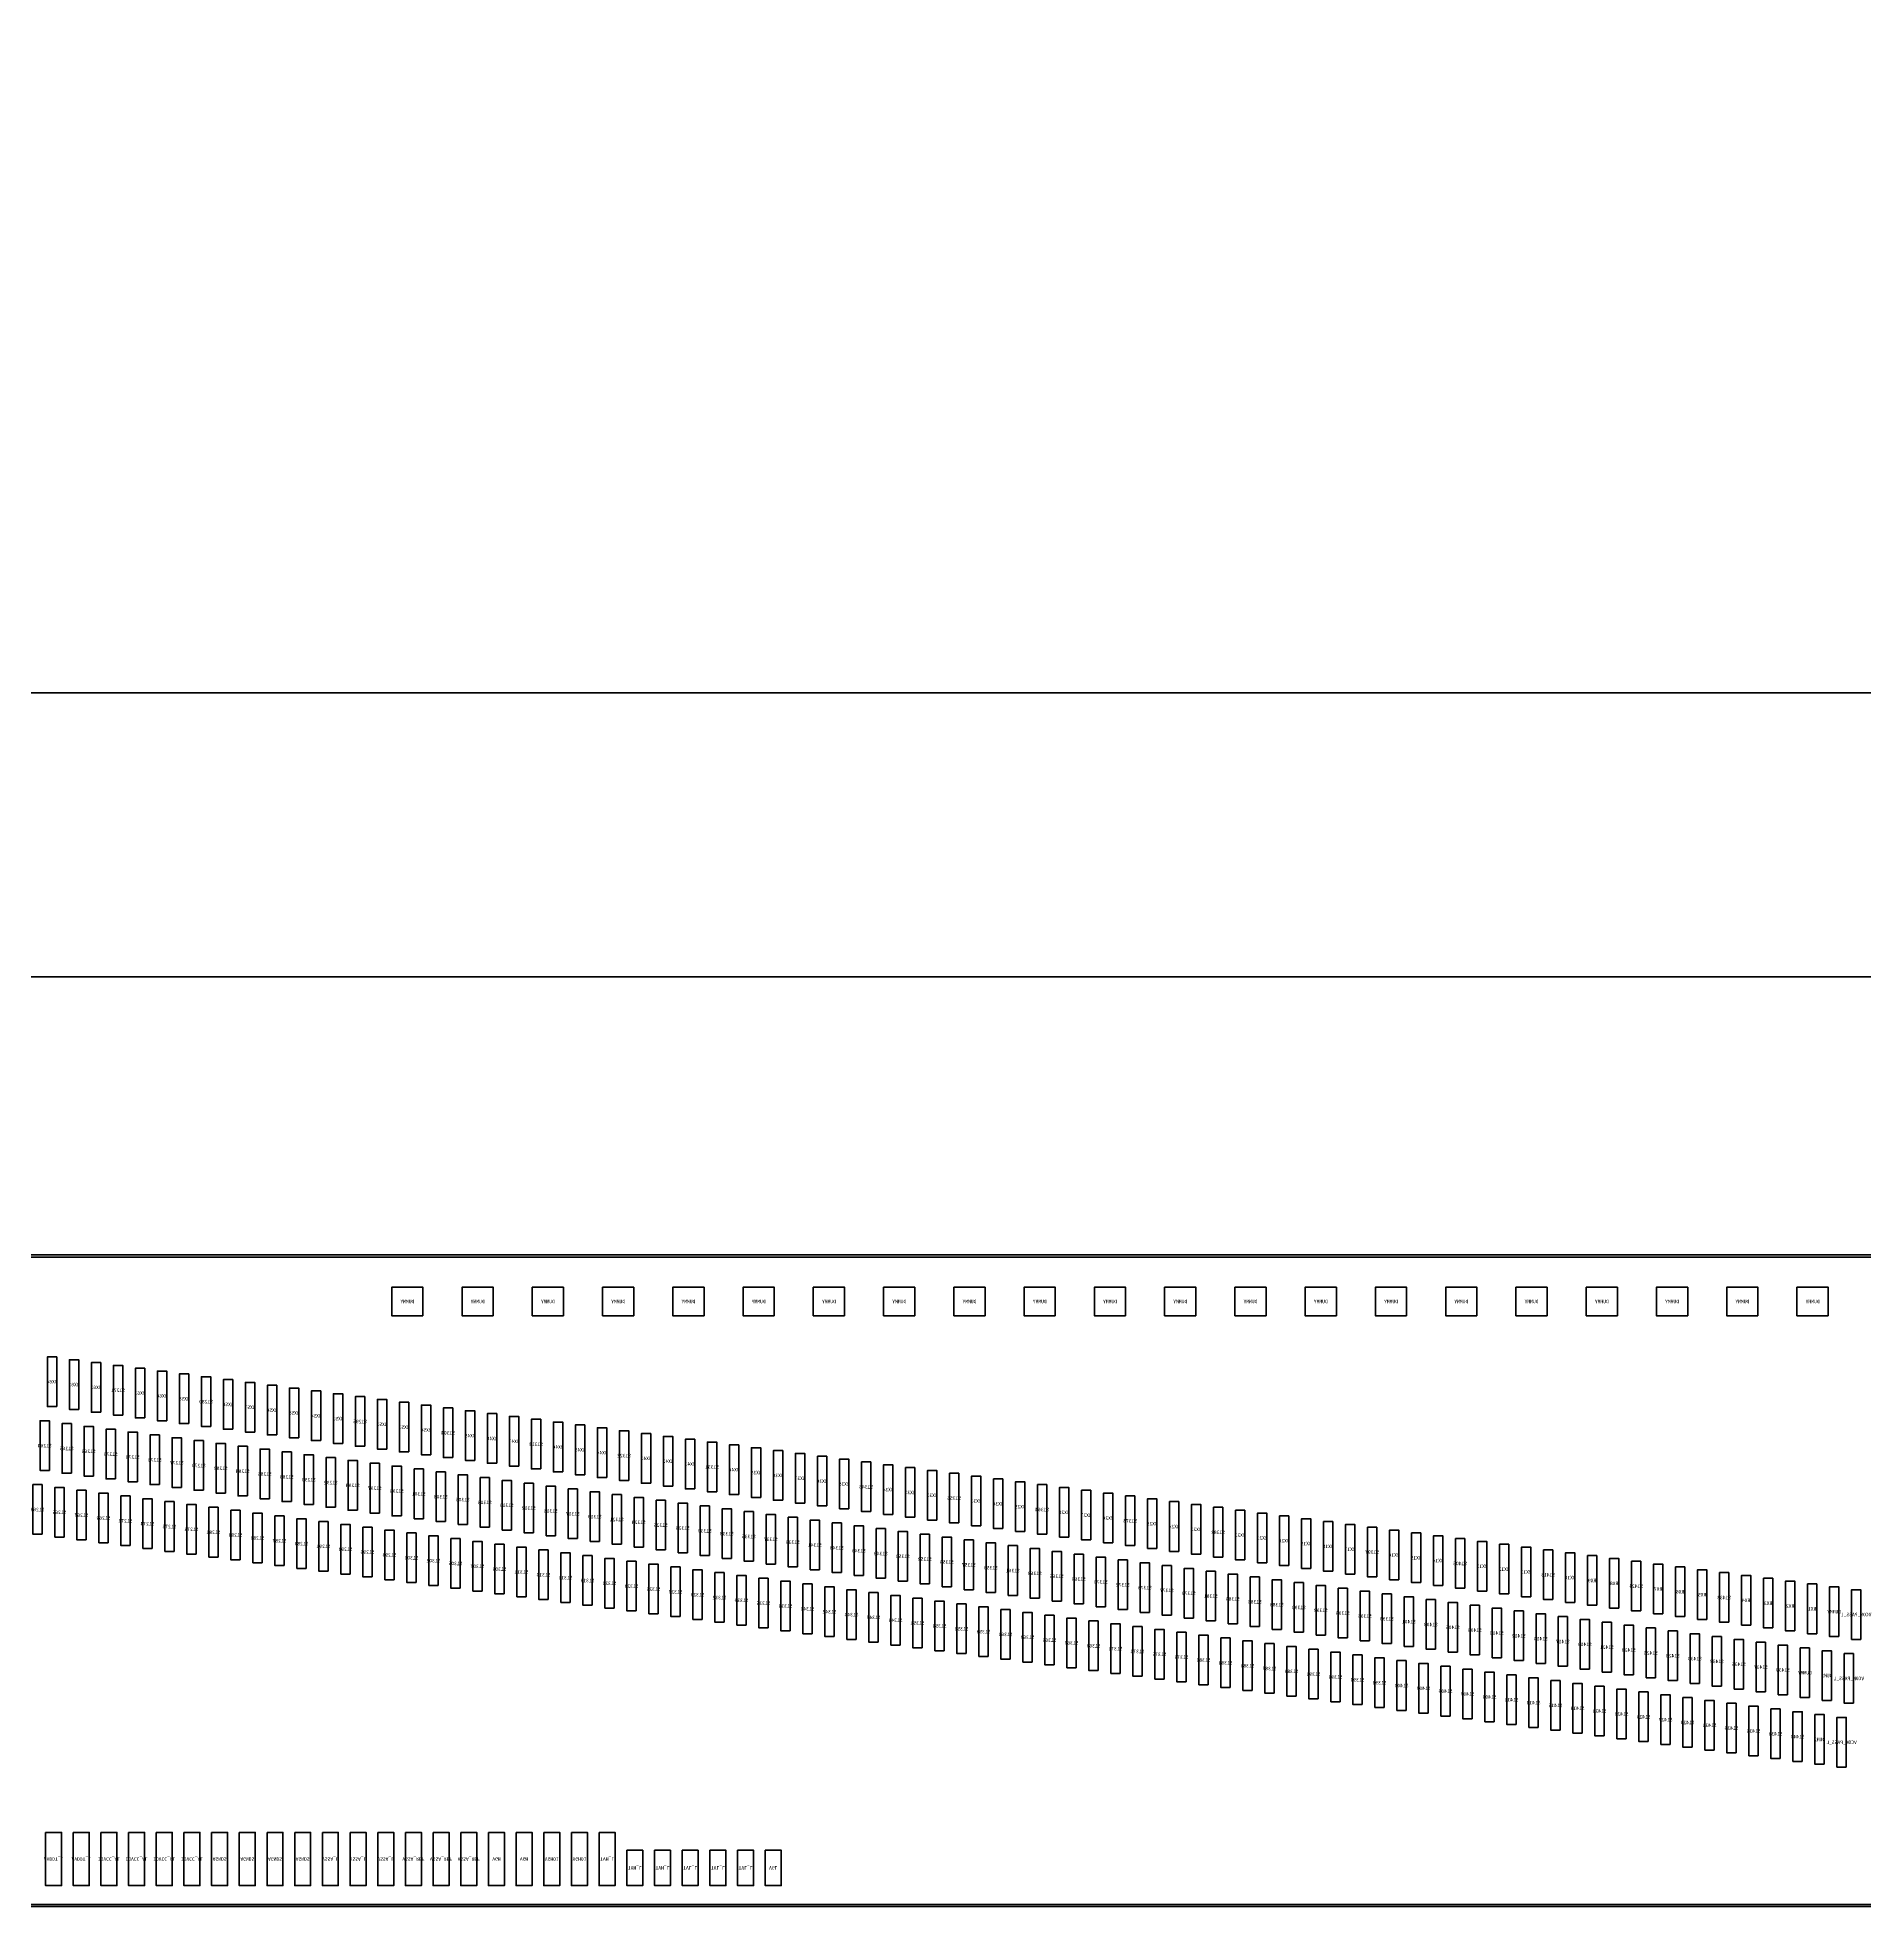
# Model space of a CAD drawing. Header units: inches. Extents: x 384 to 1427, y -468 to -47.
# Drawn here: x 1031.793 to 1034.367, y -290.273 to -287.64 of the extents above; entities that cross this region are included whole.
import ezdxf
from ezdxf.enums import TextEntityAlignment as Align

# ---------------------------------------------------------------- set-up
doc = ezdxf.new("R2010")
doc.units = ezdxf.units.IN
doc.header["$LTSCALE"] = 1.21
doc.header["$MEASUREMENT"] = 0
doc.layers.get('0').update_dxf_attribs({"linetype": 'CONTINUOUS'})
for name, color, linetype, lineweight in [('2ITO.drawing', 4, 'CONTINUOUS', 100), ('LABEL.drawing', 7, 'CONTINUOUS', 100), ('TFT_line.drawing', 3, 'CONTINUOUS', 100)]:
    doc.layers.add(name, color=color, linetype=linetype, lineweight=lineweight)
doc.layers.add('标 注', color=3, linetype='CONTINUOUS')
doc.styles.get("Standard").update_dxf_attribs({"font": 'txt', "width": 0.8})

# ---------------------------------------------------------------- blocks, each defined once
blk = doc.blocks.new('z_DMY1')
at = {"layer": 'TFT_line.drawing', "color": 3, "linetype": 'Continuous', "lineweight": 100}
blk.add_lwpolyline([(-0.022, -0.02), (0.022, -0.02), (0.022, 0.02), (-0.022, 0.02)], close=True, dxfattribs=at)
blk = doc.blocks.new('z_PAD_DUMMY_NOT')
at = {"color": 1, "linetype": 'Continuous', "lineweight": 100}
for p in [(-10.8835, 0.3935), (-10.7845, 0.3935), (-10.6855, 0.3935), (-10.5865, 0.3935), (-10.4875, 0.3935), (-10.3885, 0.3935), (-10.2895, 0.3935), (-10.1905, 0.3935), (-10.0915, 0.3935), (-9.9925, 0.3935), (-9.8935, 0.3935), (-9.7945, 0.3935), (-9.6955, 0.3935), (-9.5965, 0.3935), (-9.4975, 0.3935), (-9.3985, 0.3935), (-9.2995, 0.3935), (-9.2005, 0.3935), (-9.1015, 0.3935), (-9.0025, 0.3935), (-8.9035, 0.3935)]:
    blk.add_blockref('z_DMY1', p, dxfattribs=at)
blk = doc.blocks.new('z_ILB2_NOT')
at = {"layer": 'TFT_line.drawing', "color": 3, "linetype": 'Continuous', "lineweight": 100}
blk.add_lwpolyline([(-0.01125, -0.0375), (0.01125, -0.0375), (0.01125, 0.0375), (-0.01125, 0.0375)], close=True, dxfattribs=at)
blk = doc.blocks.new('S_PAD_NOT')
at = {"layer": 'TFT_line.drawing', "color": 3, "linetype": 'Continuous', "lineweight": 100}
blk.add_lwpolyline([(-0.0065, -0.035), (0.0065, -0.035), (0.0065, 0.035), (-0.0065, 0.035)], close=True, dxfattribs=at)
blk = doc.blocks.new('z_ILB1_NOT')
at = {"layer": 'TFT_line.drawing', "color": 3, "linetype": 'Continuous', "lineweight": 100}
blk.add_lwpolyline([(-0.01125, -0.025), (0.01125, -0.025), (0.01125, 0.025), (-0.01125, 0.025)], close=True, dxfattribs=at)
blk = doc.blocks.new('ST7102_padlocation_NOT')
at = {"layer": 'TFT_line.drawing', "color": 3, "linetype": 'Continuous', "lineweight": 100}
for points in [[(-11.25, -0.459), (11.25, -0.459), (11.25, 0.459), (-11.25, 0.459)], [(-11.247, -0.456), (11.247, -0.456), (11.247, 0.456), (-11.247, 0.456)]]:
    blk.add_lwpolyline(points, close=True, dxfattribs=at)
at = {"color": 1, "linetype": 'Continuous', "lineweight": 100}
for name, p in [('z_PAD_DUMMY_NOT', (0, 0)), ('S_PAD_NOT', (-8.5889, 0.2565)), ('S_PAD_NOT', (-8.5579, 0.2605)), ('S_PAD_NOT', (-8.5269, 0.2645)), ('S_PAD_NOT', (-8.4959, 0.2685)), ('S_PAD_NOT', (-8.4649, 0.2725)), ('S_PAD_NOT', (-8.4339, 0.2765)), ('S_PAD_NOT', (-8.4029, 0.2805)), ('S_PAD_NOT', (-8.8059, 0.2285)), ('S_PAD_NOT', (-8.7749, 0.2325)), ('S_PAD_NOT', (-8.7439, 0.2365)), ('S_PAD_NOT', (-8.7129, 0.2405)), ('S_PAD_NOT', (-8.6819, 0.2445)), ('S_PAD_NOT', (-8.6509, 0.2485)), ('S_PAD_NOT', (-8.6199, 0.2525)), ('S_PAD_NOT', (-8.9919, 0.2045)), ('S_PAD_NOT', (-8.9609, 0.2085)), ('S_PAD_NOT', (-8.9299, 0.2125)), ('S_PAD_NOT', (-8.8989, 0.2165)), ('S_PAD_NOT', (-8.8679, 0.2205)), ('S_PAD_NOT', (-8.8369, 0.2245)), ('S_PAD_NOT', (-9.2089, 0.1765)), ('S_PAD_NOT', (-9.1779, 0.1805)), ('S_PAD_NOT', (-9.1469, 0.1845)), ('S_PAD_NOT', (-9.1159, 0.1885)), ('S_PAD_NOT', (-9.0849, 0.1925)), ('S_PAD_NOT', (-9.0539, 0.1965)), ('S_PAD_NOT', (-9.0229, 0.2005)), ('S_PAD_NOT', (-8.4856, 0.1785)), ('S_PAD_NOT', (-8.4546, 0.1825)), ('S_PAD_NOT', (-8.4236, 0.1865)), ('S_PAD_NOT', (-8.3926, 0.1905)), ('S_PAD_NOT', (-9.3949, 0.1525)), ('S_PAD_NOT', (-9.3639, 0.1565)), ('S_PAD_NOT', (-9.3329, 0.1605)), ('S_PAD_NOT', (-9.3019, 0.1645)), ('S_PAD_NOT', (-9.2709, 0.1685)), ('S_PAD_NOT', (-9.2399, 0.1725)), ('S_PAD_NOT', (-8.7026, 0.1505)), ('S_PAD_NOT', (-8.6716, 0.1545)), ('S_PAD_NOT', (-8.6406, 0.1585)), ('S_PAD_NOT', (-8.6096, 0.1625)), ('S_PAD_NOT', (-8.5786, 0.1665)), ('S_PAD_NOT', (-8.5476, 0.1705)), ('S_PAD_NOT', (-8.5166, 0.1745)), ('S_PAD_NOT', (-9.6119, 0.1245)), ('S_PAD_NOT', (-9.5809, 0.1285)), ('S_PAD_NOT', (-9.5499, 0.1325)), ('S_PAD_NOT', (-9.5189, 0.1365)), ('S_PAD_NOT', (-9.4879, 0.1405)), ('S_PAD_NOT', (-9.4569, 0.1445)), ('S_PAD_NOT', (-9.4259, 0.1485)), ('S_PAD_NOT', (-8.8886, 0.1265)), ('S_PAD_NOT', (-8.8576, 0.1305)), ('S_PAD_NOT', (-8.8266, 0.1345)), ('S_PAD_NOT', (-8.7956, 0.1385)), ('S_PAD_NOT', (-8.7646, 0.1425)), ('S_PAD_NOT', (-8.7336, 0.1465)), ('S_PAD_NOT', (-9.7979, 0.1005)), ('S_PAD_NOT', (-9.7669, 0.1045)), ('S_PAD_NOT', (-9.7359, 0.1085)), ('S_PAD_NOT', (-9.7049, 0.1125)), ('S_PAD_NOT', (-9.6739, 0.1165)), ('S_PAD_NOT', (-9.6429, 0.1205)), ('S_PAD_NOT', (-9.1056, 0.0985)), ('S_PAD_NOT', (-9.0746, 0.1025)), ('S_PAD_NOT', (-9.0436, 0.1065)), ('S_PAD_NOT', (-9.0126, 0.1105)), ('S_PAD_NOT', (-8.9816, 0.1145)), ('S_PAD_NOT', (-8.9506, 0.1185)), ('S_PAD_NOT', (-8.9196, 0.1225)), ('S_PAD_NOT', (-8.3823, 0.1005)), ('S_PAD_NOT', (-10.0149, 0.0725)), ('S_PAD_NOT', (-9.9839, 0.0765)), ('S_PAD_NOT', (-9.9529, 0.0805)), ('S_PAD_NOT', (-9.9219, 0.0845)), ('S_PAD_NOT', (-9.8909, 0.0885)), ('S_PAD_NOT', (-9.8599, 0.0925)), ('S_PAD_NOT', (-9.8289, 0.0965)), ('S_PAD_NOT', (-9.3226, 0.0705)), ('S_PAD_NOT', (-9.2916, 0.0745)), ('S_PAD_NOT', (-9.2606, 0.0785)), ('S_PAD_NOT', (-9.2296, 0.0825)), ('S_PAD_NOT', (-9.1986, 0.0865)), ('S_PAD_NOT', (-9.1676, 0.0905)), ('S_PAD_NOT', (-9.1366, 0.0945)), ('S_PAD_NOT', (-8.5993, 0.0725)), ('S_PAD_NOT', (-8.5683, 0.0765)), ('S_PAD_NOT', (-8.5373, 0.0805)), ('S_PAD_NOT', (-8.5063, 0.0845)), ('S_PAD_NOT', (-8.4753, 0.0885)), ('S_PAD_NOT', (-8.4443, 0.0925)), ('S_PAD_NOT', (-8.4133, 0.0965)), ('S_PAD_NOT', (-10.2319, 0.0445)), ('S_PAD_NOT', (-10.2009, 0.0485)), ('S_PAD_NOT', (-10.1699, 0.0525)), ('S_PAD_NOT', (-10.1389, 0.0565)), ('S_PAD_NOT', (-10.1079, 0.0605)), ('S_PAD_NOT', (-10.0769, 0.0645)), ('S_PAD_NOT', (-10.0459, 0.0685)), ('S_PAD_NOT', (-9.5086, 0.0465)), ('S_PAD_NOT', (-9.4776, 0.0505)), ('S_PAD_NOT', (-9.4466, 0.0545)), ('S_PAD_NOT', (-9.4156, 0.0585)), ('S_PAD_NOT', (-9.3846, 0.0625)), ('S_PAD_NOT', (-9.3536, 0.0665)), ('S_PAD_NOT', (-8.8163, 0.0445)), ('S_PAD_NOT', (-8.7853, 0.0485)), ('S_PAD_NOT', (-8.7543, 0.0525)), ('S_PAD_NOT', (-8.7233, 0.0565)), ('S_PAD_NOT', (-8.6923, 0.0605)), ('S_PAD_NOT', (-8.6613, 0.0645)), ('S_PAD_NOT', (-8.6303, 0.0685)), ('S_PAD_NOT', (-10.4179, 0.0205)), ('S_PAD_NOT', (-10.3869, 0.0245)), ('S_PAD_NOT', (-10.3559, 0.0285)), ('S_PAD_NOT', (-10.3249, 0.0325)), ('S_PAD_NOT', (-10.2939, 0.0365)), ('S_PAD_NOT', (-10.2629, 0.0405)), ('S_PAD_NOT', (-9.7256, 0.0185)), ('S_PAD_NOT', (-9.6946, 0.0225)), ('S_PAD_NOT', (-9.6636, 0.0265)), ('S_PAD_NOT', (-9.6326, 0.0305)), ('S_PAD_NOT', (-9.6016, 0.0345)), ('S_PAD_NOT', (-9.5706, 0.0385)), ('S_PAD_NOT', (-9.5396, 0.0425)), ('S_PAD_NOT', (-9.0023, 0.0205)), ('S_PAD_NOT', (-8.9713, 0.0245)), ('S_PAD_NOT', (-8.9403, 0.0285)), ('S_PAD_NOT', (-8.9093, 0.0325)), ('S_PAD_NOT', (-8.8783, 0.0365)), ('S_PAD_NOT', (-8.8473, 0.0405)), ('S_PAD_NOT', (-10.6349, -0.0075)), ('S_PAD_NOT', (-10.6039, -0.0035)), ('S_PAD_NOT', (-10.5729, 0.0005)), ('S_PAD_NOT', (-10.5419, 0.0045)), ('S_PAD_NOT', (-10.5109, 0.0085)), ('S_PAD_NOT', (-10.4799, 0.0125)), ('S_PAD_NOT', (-10.4489, 0.0165)), ('S_PAD_NOT', (-9.9116, -0.0055)), ('S_PAD_NOT', (-9.8806, -0.0015)), ('S_PAD_NOT', (-9.8496, 0.0025)), ('S_PAD_NOT', (-9.8186, 0.0065)), ('S_PAD_NOT', (-9.7876, 0.0105)), ('S_PAD_NOT', (-9.7566, 0.0145)), ('S_PAD_NOT', (-9.2193, -0.0075)), ('S_PAD_NOT', (-9.1883, -0.0035)), ('S_PAD_NOT', (-9.1573, 0.0005)), ('S_PAD_NOT', (-9.1263, 0.0045)), ('S_PAD_NOT', (-9.0953, 0.0085)), ('S_PAD_NOT', (-9.0643, 0.0125)), ('S_PAD_NOT', (-9.0333, 0.0165)), ('S_PAD_NOT', (-10.8209, -0.0315)), ('S_PAD_NOT', (-10.7899, -0.0275)), ('S_PAD_NOT', (-10.7589, -0.0235)), ('S_PAD_NOT', (-10.7279, -0.0195)), ('S_PAD_NOT', (-10.6969, -0.0155)), ('S_PAD_NOT', (-10.6659, -0.0115)), ('S_PAD_NOT', (-10.1286, -0.0335)), ('S_PAD_NOT', (-10.0976, -0.0295)), ('S_PAD_NOT', (-10.0666, -0.0255)), ('S_PAD_NOT', (-10.0356, -0.0215)), ('S_PAD_NOT', (-10.0046, -0.0175)), ('S_PAD_NOT', (-9.9736, -0.0135)), ('S_PAD_NOT', (-9.9426, -0.0095)), ('S_PAD_NOT', (-9.4053, -0.0315)), ('S_PAD_NOT', (-9.3743, -0.0275)), ('S_PAD_NOT', (-9.3433, -0.0235)), ('S_PAD_NOT', (-9.3123, -0.0195)), ('S_PAD_NOT', (-9.2813, -0.0155)), ('S_PAD_NOT', (-9.2503, -0.0115)), ('S_PAD_NOT', (-10.9449, -0.0475)), ('S_PAD_NOT', (-10.9139, -0.0435)), ('S_PAD_NOT', (-10.8829, -0.0395)), ('S_PAD_NOT', (-10.8519, -0.0355)), ('S_PAD_NOT', (-10.3146, -0.0575)), ('S_PAD_NOT', (-10.2836, -0.0535)), ('S_PAD_NOT', (-10.2526, -0.0495)), ('S_PAD_NOT', (-10.2216, -0.0455)), ('S_PAD_NOT', (-10.1906, -0.0415)), ('S_PAD_NOT', (-10.1596, -0.0375)), ('S_PAD_NOT', (-9.6223, -0.0595)), ('S_PAD_NOT', (-9.5913, -0.0555)), ('S_PAD_NOT', (-9.5603, -0.0515)), ('S_PAD_NOT', (-9.5293, -0.0475)), ('S_PAD_NOT', (-9.4983, -0.0435)), ('S_PAD_NOT', (-9.4673, -0.0395)), ('S_PAD_NOT', (-9.4363, -0.0355)), ('S_PAD_NOT', (-10.5316, -0.0855)), ('S_PAD_NOT', (-10.5006, -0.0815)), ('S_PAD_NOT', (-10.4696, -0.0775)), ('S_PAD_NOT', (-10.4386, -0.0735)), ('S_PAD_NOT', (-10.4076, -0.0695)), ('S_PAD_NOT', (-10.3766, -0.0655)), ('S_PAD_NOT', (-10.3456, -0.0615)), ('S_PAD_NOT', (-9.8393, -0.0875)), ('S_PAD_NOT', (-9.8083, -0.0835)), ('S_PAD_NOT', (-9.7773, -0.0795)), ('S_PAD_NOT', (-9.7463, -0.0755)), ('S_PAD_NOT', (-9.7153, -0.0715)), ('S_PAD_NOT', (-9.6843, -0.0675)), ('S_PAD_NOT', (-9.6533, -0.0635)), ('S_PAD_NOT', (-10.7486, -0.1135)), ('S_PAD_NOT', (-10.7176, -0.1095)), ('S_PAD_NOT', (-10.6866, -0.1055)), ('S_PAD_NOT', (-10.6556, -0.1015)), ('S_PAD_NOT', (-10.6246, -0.0975)), ('S_PAD_NOT', (-10.5936, -0.0935)), ('S_PAD_NOT', (-10.5626, -0.0895)), ('S_PAD_NOT', (-10.0253, -0.1115)), ('S_PAD_NOT', (-9.9943, -0.1075)), ('S_PAD_NOT', (-9.9633, -0.1035)), ('S_PAD_NOT', (-9.9323, -0.0995)), ('S_PAD_NOT', (-9.9013, -0.0955)), ('S_PAD_NOT', (-9.8703, -0.0915)), ('S_PAD_NOT', (-10.9346, -0.1375)), ('S_PAD_NOT', (-10.9036, -0.1335)), ('S_PAD_NOT', (-10.8726, -0.1295)), ('S_PAD_NOT', (-10.8416, -0.1255)), ('S_PAD_NOT', (-10.8106, -0.1215)), ('S_PAD_NOT', (-10.7796, -0.1175)), ('S_PAD_NOT', (-10.2423, -0.1395)), ('S_PAD_NOT', (-10.2113, -0.1355)), ('S_PAD_NOT', (-10.1803, -0.1315)), ('S_PAD_NOT', (-10.1493, -0.1275)), ('S_PAD_NOT', (-10.1183, -0.1235)), ('S_PAD_NOT', (-10.0873, -0.1195)), ('S_PAD_NOT', (-10.0563, -0.1155)), ('S_PAD_NOT', (-10.4283, -0.1635)), ('S_PAD_NOT', (-10.3973, -0.1595)), ('S_PAD_NOT', (-10.3663, -0.1555)), ('S_PAD_NOT', (-10.3353, -0.1515)), ('S_PAD_NOT', (-10.3043, -0.1475)), ('S_PAD_NOT', (-10.2733, -0.1435)), ('S_PAD_NOT', (-10.6453, -0.1915)), ('S_PAD_NOT', (-10.6143, -0.1875)), ('S_PAD_NOT', (-10.5833, -0.1835)), ('S_PAD_NOT', (-10.5523, -0.1795)), ('S_PAD_NOT', (-10.5213, -0.1755)), ('S_PAD_NOT', (-10.4903, -0.1715)), ('S_PAD_NOT', (-10.4593, -0.1675)), ('S_PAD_NOT', (-10.8313, -0.2155)), ('S_PAD_NOT', (-10.8003, -0.2115)), ('S_PAD_NOT', (-10.7693, -0.2075)), ('S_PAD_NOT', (-10.7383, -0.2035)), ('S_PAD_NOT', (-10.7073, -0.1995)), ('S_PAD_NOT', (-10.6763, -0.1955)), ('S_PAD_NOT', (-10.9243, -0.2275)), ('S_PAD_NOT', (-10.8933, -0.2235)), ('S_PAD_NOT', (-10.8623, -0.2195))]:
    blk.add_blockref(name, p, dxfattribs=at)
at = {"color": 1, "linetype": 'Continuous', "lineweight": 100, "rotation": 180}
for name, p in [('z_ILB2_NOT', (-9.185, -0.392)), ('z_ILB2_NOT', (-9.146, -0.392)), ('z_ILB2_NOT', (-9.107, -0.392)), ('z_ILB2_NOT', (-9.068, -0.392)), ('z_ILB2_NOT', (-9.029, -0.392)), ('z_ILB2_NOT', (-8.99, -0.392)), ('z_ILB2_NOT', (-8.951, -0.392)), ('z_ILB2_NOT', (-8.912, -0.392)), ('z_ILB2_NOT', (-8.873, -0.392)), ('z_ILB2_NOT', (-8.834, -0.392)), ('z_ILB2_NOT', (-8.795, -0.392)), ('z_ILB2_NOT', (-8.756, -0.392)), ('z_ILB2_NOT', (-8.717, -0.392)), ('z_ILB2_NOT', (-8.678, -0.392)), ('z_ILB2_NOT', (-8.639, -0.392)), ('z_ILB2_NOT', (-8.6, -0.392)), ('z_ILB2_NOT', (-8.561, -0.392)), ('z_ILB2_NOT', (-8.522, -0.392)), ('z_ILB2_NOT', (-8.483, -0.392)), ('z_ILB2_NOT', (-8.444, -0.392)), ('z_ILB2_NOT', (-8.405, -0.392)), ('z_ILB1_NOT', (-9.419, -0.4045)), ('z_ILB1_NOT', (-9.38, -0.4045)), ('z_ILB1_NOT', (-9.341, -0.4045)), ('z_ILB1_NOT', (-9.302, -0.4045)), ('z_ILB1_NOT', (-9.263, -0.4045)), ('z_ILB1_NOT', (-9.224, -0.4045))]:
    blk.add_blockref(name, p, dxfattribs=at)
at = {"layer": 'LABEL.drawing', "color": 7, "linetype": 'Continuous', "lineweight": 100}
for s, p in [('DUMMY', (-10.8835, 0.3935)), ('DUMMY', (-10.7845, 0.3935)), ('DUMMY', (-10.6855, 0.3935)), ('DUMMY', (-10.5865, 0.3935)), ('DUMMY', (-10.4875, 0.3935)), ('DUMMY', (-10.3885, 0.3935)), ('DUMMY', (-10.2895, 0.3935)), ('DUMMY', (-10.1905, 0.3935)), ('DUMMY', (-10.0915, 0.3935)), ('DUMMY', (-9.9925, 0.3935)), ('DUMMY', (-9.8935, 0.3935)), ('DUMMY', (-9.7945, 0.3935)), ('DUMMY', (-9.6955, 0.3935)), ('DUMMY', (-9.5965, 0.3935)), ('DUMMY', (-9.4975, 0.3935)), ('DUMMY', (-9.3985, 0.3935)), ('DUMMY', (-9.2995, 0.3935)), ('DUMMY', (-9.2005, 0.3935)), ('DUMMY', (-9.1015, 0.3935)), ('DUMMY', (-9.0025, 0.3935)), ('DUMMY', (-8.9035, 0.3935)), ('RX61', (-8.5269, 0.2645)), ('S1271', (-8.4959, 0.2685)), ('RX62', (-8.4649, 0.2725)), ('RX63', (-8.4339, 0.2765)), ('RX64', (-8.4029, 0.2805)), ('RX55', (-8.7439, 0.2365)), ('RX56', (-8.7129, 0.2405)), ('RX57', (-8.6819, 0.2445)), ('RX58', (-8.6509, 0.2485)), ('S1280', (-8.6199, 0.2525)), ('RX59', (-8.5889, 0.2565)), ('RX60', (-8.5579, 0.2605)), ('S1304', (-8.9609, 0.2085)), ('RX50', (-8.9299, 0.2125)), ('RX51', (-8.8989, 0.2165)), ('RX52', (-8.8679, 0.2205)), ('S1295', (-8.8369, 0.2245)), ('RX53', (-8.8059, 0.2285)), ('RX54', (-8.7749, 0.2325)), ('RX45', (-9.1469, 0.1845)), ('RX46', (-9.1159, 0.1885)), ('S1313', (-9.0849, 0.1925)), ('RX47', (-9.0539, 0.1965)), ('RX48', (-9.0229, 0.2005)), ('RX49', (-8.9919, 0.2045)), ('S1268', (-8.4546, 0.1825)), ('S1266', (-8.4236, 0.1865)), ('S1264', (-8.3926, 0.1905)), ('RX40', (-9.3639, 0.1565)), ('S1331', (-9.3329, 0.1605)), ('RX41', (-9.3019, 0.1645)), ('RX42', (-9.2709, 0.1685)), ('RX43', (-9.2399, 0.1725)), ('S1322', (-9.2089, 0.1765)), ('RX44', (-9.1779, 0.1805)), ('S1282', (-8.6406, 0.1585)), ('S1279', (-8.6096, 0.1625)), ('S1277', (-8.5786, 0.1665)), ('S1275', (-8.5476, 0.1705)), ('S1273', (-8.5166, 0.1745)), ('S1270', (-8.4856, 0.1785)), ('S1346', (-9.5499, 0.1325)), ('RX35', (-9.5189, 0.1365)), ('RX36', (-9.4879, 0.1405)), ('RX37', (-9.4569, 0.1445)), ('RX38', (-9.4259, 0.1485)), ('RX39', (-9.3949, 0.1525)), ('S1297', (-8.8576, 0.1305)), ('S1294', (-8.8266, 0.1345)), ('S1292', (-8.7956, 0.1385)), ('S1290', (-8.7646, 0.1425)), ('S1288', (-8.7336, 0.1465)), ('S1286', (-8.7026, 0.1505)), ('S1284', (-8.6716, 0.1545)), ('RX29', (-9.7669, 0.1045)), ('RX30', (-9.7359, 0.1085)), ('RX31', (-9.7049, 0.1125)), ('S1355', (-9.6739, 0.1165)), ('RX32', (-9.6429, 0.1205)), ('RX33', (-9.6119, 0.1245)), ('RX34', (-9.5809, 0.1285)), ('S1310', (-9.0436, 0.1065)), ('S1308', (-9.0126, 0.1105)), ('S1306', (-8.9816, 0.1145)), ('S1303', (-8.9506, 0.1185)), ('S1301', (-8.9196, 0.1225)), ('S1299', (-8.8886, 0.1265)), ('RX25', (-9.9529, 0.0805)), ('S1373', (-9.9219, 0.0845)), ('RX26', (-9.8909, 0.0885)), ('RX27', (-9.8599, 0.0925)), ('RX28', (-9.8289, 0.0965)), ('S1364', (-9.7979, 0.1005)), ('S1326', (-9.2606, 0.0785)), ('S1324', (-9.2296, 0.0825)), ('S1321', (-9.1986, 0.0865)), ('S1319', (-9.1676, 0.0905)), ('S1317', (-9.1366, 0.0945)), ('S1315', (-9.1056, 0.0985)), ('S1312', (-9.0746, 0.1025)), ('S1276', (-8.5683, 0.0765)), ('S1274', (-8.5373, 0.0805)), ('S1272', (-8.5063, 0.0845)), ('S1269', (-8.4753, 0.0885)), ('S1267', (-8.4443, 0.0925)), ('S1265', (-8.4133, 0.0965)), ('S1263', (-8.3823, 0.1005)), ('RX19', (-10.1699, 0.0525)), ('RX20', (-10.1389, 0.0565)), ('RX21', (-10.1079, 0.0605)), ('RX22', (-10.0769, 0.0645)), ('S1382', (-10.0459, 0.0685)), ('RX23', (-10.0149, 0.0725)), ('RX24', (-9.9839, 0.0765)), ('S1341', (-9.4776, 0.0505)), ('S1339', (-9.4466, 0.0545)), ('S1337', (-9.4156, 0.0585)), ('S1335', (-9.3846, 0.0625)), ('S1333', (-9.3536, 0.0665)), ('S1330', (-9.3226, 0.0705)), ('S1328', (-9.2916, 0.0745)), ('S1289', (-8.7543, 0.0525)), ('S1287', (-8.7233, 0.0565)), ('S1285', (-8.6923, 0.0605)), ('S1283', (-8.6613, 0.0645)), ('S1281', (-8.6303, 0.0685)), ('S1278', (-8.5993, 0.0725)), ('S1406', (-10.3869, 0.0245)), ('RX14', (-10.3559, 0.0285)), ('RX15', (-10.3249, 0.0325)), ('RX16', (-10.2939, 0.0365)), ('S1397', (-10.2629, 0.0405)), ('RX17', (-10.2319, 0.0445)), ('RX18', (-10.2009, 0.0485)), ('S1354', (-9.6636, 0.0265)), ('S1352', (-9.6326, 0.0305)), ('S1350', (-9.6016, 0.0345)), ('S1348', (-9.5706, 0.0385)), ('S1345', (-9.5396, 0.0425)), ('S1343', (-9.5086, 0.0465)), ('S1305', (-8.9713, 0.0245)), ('S1302', (-8.9403, 0.0285)), ('S1300', (-8.9093, 0.0325)), ('S1298', (-8.8783, 0.0365)), ('S1296', (-8.8473, 0.0405)), ('S1293', (-8.8163, 0.0445)), ('S1291', (-8.7853, 0.0485)), ('RX9', (-10.5729, 0.0005)), ('RX10', (-10.5419, 0.0045)), ('S1415', (-10.5109, 0.0085)), ('RX11', (-10.4799, 0.0125)), ('RX12', (-10.4489, 0.0165)), ('RX13', (-10.4179, 0.0205)), ('S1370', (-9.8806, -0.0015)), ('S1368', (-9.8496, 0.0025)), ('S1366', (-9.8186, 0.0065)), ('S1363', (-9.7876, 0.0105)), ('S1361', (-9.7566, 0.0145)), ('S1359', (-9.7256, 0.0185)), ('S1357', (-9.6946, 0.0225)), ('S1318', (-9.1573, 0.0005)), ('S1316', (-9.1263, 0.0045)), ('S1314', (-9.0953, 0.0085)), ('S1311', (-9.0643, 0.0125)), ('S1309', (-9.0333, 0.0165)), ('S1307', (-9.0023, 0.0205)), ('RX4', (-10.7899, -0.0275)), ('S1433', (-10.7589, -0.0235)), ('RX5', (-10.7279, -0.0195)), ('RX6', (-10.6969, -0.0155)), ('RX7', (-10.6659, -0.0115)), ('S1424', (-10.6349, -0.0075)), ('RX8', (-10.6039, -0.0035)), ('S1384', (-10.0666, -0.0255)), ('S1381', (-10.0356, -0.0215)), ('S1379', (-10.0046, -0.0175)), ('S1377', (-9.9736, -0.0135)), ('S1375', (-9.9426, -0.0095)), ('S1372', (-9.9116, -0.0055)), ('S1334', (-9.3743, -0.0275)), ('S1332', (-9.3433, -0.0235)), ('S1329', (-9.3123, -0.0195)), ('S1327', (-9.2813, -0.0155)), ('S1325', (-9.2503, -0.0115)), ('S1323', (-9.2193, -0.0075)), ('S1320', (-9.1883, -0.0035)), ('VCOM_PASS_L', (-10.9449, -0.0475)), ('DUMMY', (-10.9139, -0.0435)), ('RX1', (-10.8829, -0.0395)), ('RX2', (-10.8519, -0.0355)), ('RX3', (-10.8209, -0.0315)), ('S1399', (-10.2836, -0.0535)), ('S1396', (-10.2526, -0.0495)), ('S1394', (-10.2216, -0.0455)), ('S1392', (-10.1906, -0.0415)), ('S1390', (-10.1596, -0.0375)), ('S1388', (-10.1286, -0.0335)), ('S1386', (-10.0976, -0.0295)), ('S1347', (-9.5603, -0.0515)), ('S1344', (-9.5293, -0.0475)), ('S1342', (-9.4983, -0.0435)), ('S1340', (-9.4673, -0.0395)), ('S1338', (-9.4363, -0.0355)), ('S1336', (-9.4053, -0.0315)), ('S1414', (-10.5006, -0.0815)), ('S1412', (-10.4696, -0.0775)), ('S1410', (-10.4386, -0.0735)), ('S1408', (-10.4076, -0.0695)), ('S1405', (-10.3766, -0.0655)), ('S1403', (-10.3456, -0.0615)), ('S1401', (-10.3146, -0.0575)), ('S1362', (-9.7773, -0.0795)), ('S1360', (-9.7463, -0.0755)), ('S1358', (-9.7153, -0.0715)), ('S1356', (-9.6843, -0.0675)), ('S1353', (-9.6533, -0.0635)), ('S1351', (-9.6223, -0.0595)), ('S1349', (-9.5913, -0.0555)), ('S1428', (-10.6866, -0.1055)), ('S1426', (-10.6556, -0.1015)), ('S1423', (-10.6246, -0.0975)), ('S1421', (-10.5936, -0.0935)), ('S1419', (-10.5626, -0.0895)), ('S1417', (-10.5316, -0.0855)), ('S1378', (-9.9943, -0.1075)), ('S1376', (-9.9633, -0.1035)), ('S1374', (-9.9323, -0.0995)), ('S1371', (-9.9013, -0.0955)), ('S1369', (-9.8703, -0.0915)), ('S1367', (-9.8393, -0.0875)), ('S1365', (-9.8083, -0.0835)), ('DUM3', (-10.9036, -0.1335)), ('DUMMY', (-10.8726, -0.1295)), ('S1439', (-10.8416, -0.1255)), ('S1437', (-10.8106, -0.1215)), ('S1435', (-10.7796, -0.1175)), ('S1432', (-10.7486, -0.1135)), ('S1430', (-10.7176, -0.1095)), ('S1391', (-10.1803, -0.1315)), ('S1389', (-10.1493, -0.1275)), ('S1387', (-10.1183, -0.1235)), ('S1385', (-10.0873, -0.1195)), ('S1383', (-10.0563, -0.1155)), ('S1380', (-10.0253, -0.1115)), ('VCOM_PASS_L', (-10.9346, -0.1375)), ('S1407', (-10.3973, -0.1595)), ('S1404', (-10.3663, -0.1555)), ('S1402', (-10.3353, -0.1515)), ('S1400', (-10.3043, -0.1475)), ('S1398', (-10.2733, -0.1435)), ('S1395', (-10.2423, -0.1395)), ('S1393', (-10.2113, -0.1355)), ('S1420', (-10.5833, -0.1835)), ('S1418', (-10.5523, -0.1795)), ('S1416', (-10.5213, -0.1755)), ('S1413', (-10.4903, -0.1715)), ('S1411', (-10.4593, -0.1675)), ('S1409', (-10.4283, -0.1635)), ('S1436', (-10.8003, -0.2115)), ('S1434', (-10.7693, -0.2075)), ('S1431', (-10.7383, -0.2035)), ('S1429', (-10.7073, -0.1995)), ('S1427', (-10.6763, -0.1955)), ('S1425', (-10.6453, -0.1915)), ('S1422', (-10.6143, -0.1875)), ('VCOM_PASS_L', (-10.9243, -0.2275)), ('DUM2', (-10.8933, -0.2235)), ('S1440', (-10.8623, -0.2195)), ('S1438', (-10.8313, -0.2155))]:
    blk.add_text(s, height=0.005, dxfattribs=at).set_placement(p, align=Align.MIDDLE_CENTER)
for s, p in [('TVH_L', (-9.185, -0.392)), ('VGHO1', (-9.146, -0.392)), ('VGHO1', (-9.107, -0.392)), ('VGH', (-9.068, -0.392)), ('VGH', (-9.029, -0.392)), ('VSSA_REF', (-8.99, -0.392)), ('VSSA_REF', (-8.951, -0.392)), ('VSSA_REF', (-8.912, -0.392)), ('VSSA_L', (-8.873, -0.392)), ('VSSA_L', (-8.834, -0.392)), ('VSSA_L', (-8.795, -0.392)), ('AGNDS', (-8.756, -0.392)), ('AGNDS', (-8.717, -0.392)), ('AGNDS', (-8.678, -0.392)), ('AGNDS', (-8.639, -0.392)), ('IOVCC_AL', (-8.6, -0.392)), ('IOVCC_AL', (-8.561, -0.392)), ('IOVCC_AL', (-8.522, -0.392)), ('IOVCC_AL', (-8.483, -0.392)), ('AVDDT_L', (-8.444, -0.392)), ('AVDDT_L', (-8.405, -0.392)), ('VGL', (-9.419, -0.4045)), ('TVL_L', (-9.38, -0.4045)), ('TVL_L', (-9.341, -0.4045)), ('TVL_L', (-9.302, -0.4045)), ('TVH_L', (-9.263, -0.4045)), ('TVH_L', (-9.224, -0.4045))]:
    blk.add_text(s, height=0.005, rotation=180, dxfattribs=at).set_placement(p, align=Align.MIDDLE_CENTER)
blk = doc.blocks.new('ic_all')
at = {"color": 1, "linetype": 'Continuous', "lineweight": 100, "xscale": -1}
blk.add_blockref('ST7102_padlocation_NOT', (0, 0), dxfattribs=at)
blk = doc.blocks.new('zw$7216')
at = {"layer": '2ITO.drawing', "linetype": 'Continuous', "lineweight": 100}
blk.add_lwpolyline([(-28.98, -48.2), (28.98, -48.2), (28.98, 47.7), (-28.98, 47.7)], close=True, dxfattribs=at)
at = {"layer": '2ITO.drawing', "color": 6}
blk.add_lwpolyline([(-28.78, 47.5), (28.78, 47.5), (28.78, -47.8), (-28.78, -47.8)], close=True, dxfattribs=at)
at = {"layer": '2ITO.drawing', "linetype": 'Continuous', "lineweight": 100}
blk.add_blockref('ic_all', (0, -49.051), dxfattribs=at)

msp = doc.modelspace()

# ---------------------------------------------------------------- block references
at = {"layer": '标 注', "color": 5}
msp.add_blockref('zw$7216', (1023.4104, -240.763), dxfattribs=at)

doc.saveas('drawing.dxf')
